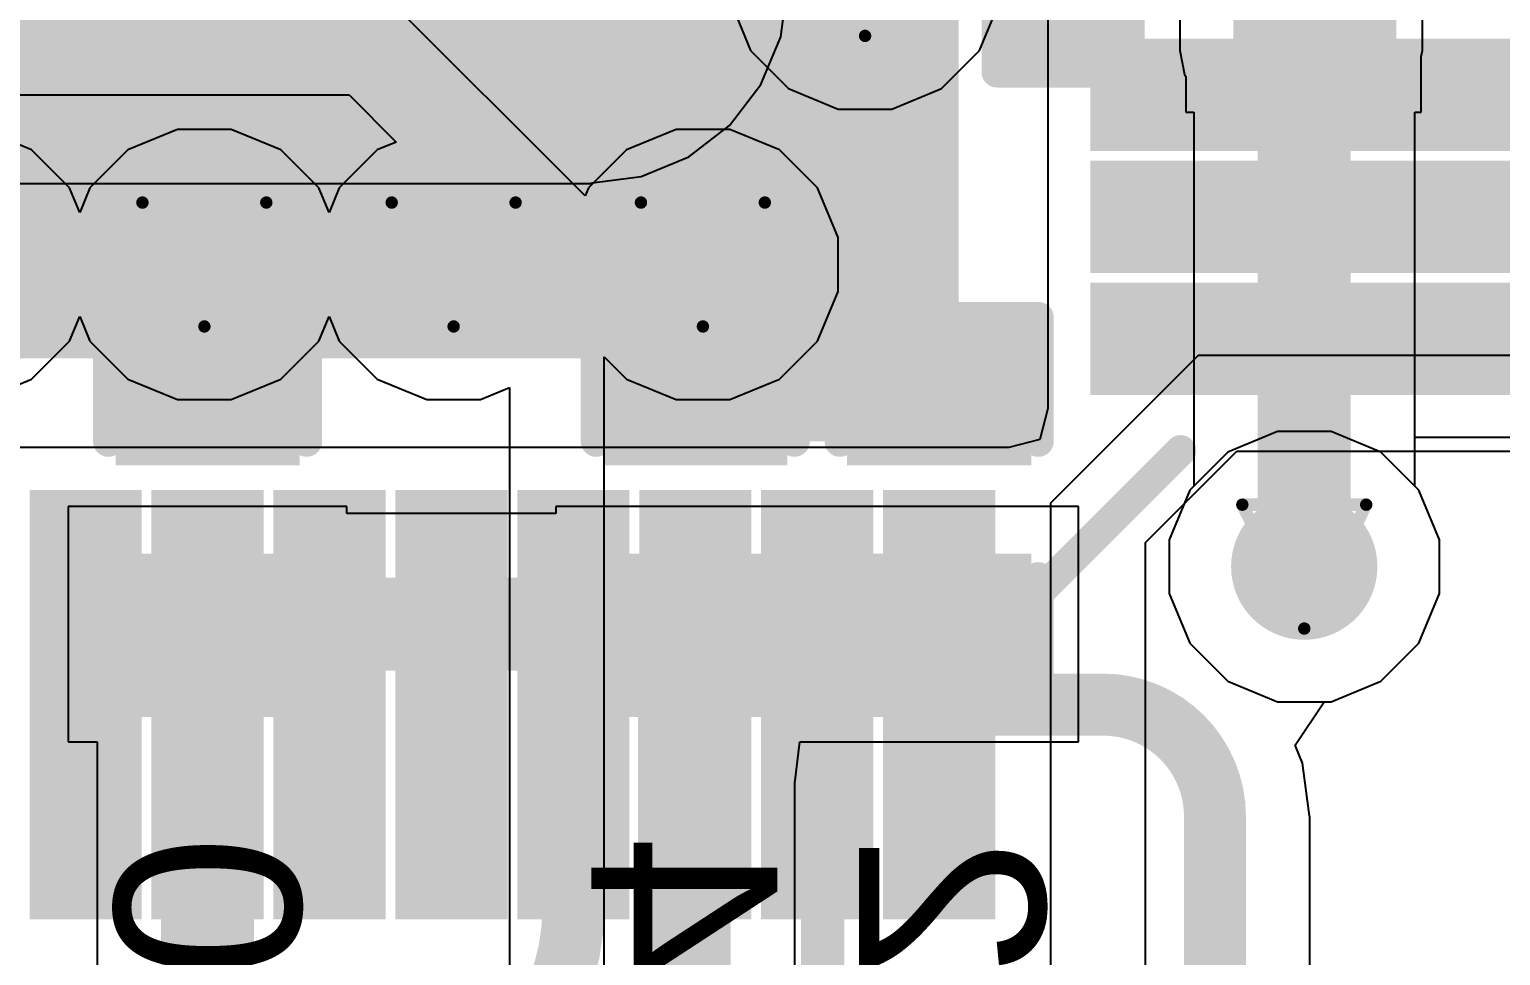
# Model space of a CAD drawing. Header units: inches. Extents: x 0 to 12.2, y 0 to 7.
# Drawn here: x 2.8052 to 3.0427, y 1.3932 to 1.5427 of the extents above; entities that cross this region are included whole.
import ezdxf

# ---------------------------------------------------------------- set-up
doc = ezdxf.new("R2010")
doc.units = ezdxf.units.IN
doc.header["$MEASUREMENT"] = 0
for name, color, linetype in [('Bottom Layer', 5, 'Continuous'), ('Bottom Overlay', 54, 'Continuous'), ('Bottom Paste', 16, 'Continuous'), ('Bottom Solder', 6, 'Continuous'), ('Drill Drawing', 1, 'Continuous'), ('Layer 1', 16, 'Continuous'), ('Layer 2', 76, 'Continuous'), ('Top Layer', 1, 'Continuous'), ('Top Overlay', 2, 'Continuous'), ('Top Paste', 8, 'Continuous'), ('Top Solder', 216, 'Continuous'), ('Via Holes', 16, 'Continuous')]:
    doc.layers.add(name, color=color, linetype=linetype)
doc.styles.add('Arial', font='', dxfattribs={"height": 0.2})
doc.styles.get('Arial').set_extended_font_data('Arial')

# ---------------------------------------------------------------- blocks, each defined once
blk = doc.blocks.new('48_HTQFP__7_7__18')
at = {"layer": 'Top Layer'}
for points in [[(0.0629923, 0.19881905), (0.0748033, 0.19881905), (0.0748033, 0.13582695), (0.0629923, 0.13582695)], [(0.0826773, 0.19881895), (0.0944883, 0.19881895), (0.0944883, 0.13582685), (0.0826773, 0.13582685)], [(0.1023623, 0.19881915), (0.1141733, 0.19881915), (0.1141733, 0.13582705), (0.1023623, 0.13582705)], [(0.13582665, 0.1141732), (0.19881875, 0.1141732), (0.19881875, 0.1023622), (0.13582665, 0.1023622)], [(-0.1082677, 0.1082679), (0.1082677, 0.1082679), (0.1082677, -0.1082675), (-0.1082677, -0.1082675)], [(0.13582675, 0.0944883), (0.19881885, 0.0944883), (0.19881885, 0.0826773), (0.13582675, 0.0826773)], [(0.13582705, 0.0748032), (0.19881915, 0.0748032), (0.19881915, 0.0629922), (0.13582705, 0.0629922)], [(0.13582705, 0.0551182), (0.19881915, 0.0551182), (0.19881915, 0.0433072), (0.13582705, 0.0433072)], [(0.13582705, 0.0354331), (0.19881915, 0.0354331), (0.19881915, 0.0236221), (0.13582705, 0.0236221)], [(0.13582705, 0.015748), (0.19881915, 0.015748), (0.19881915, 0.003937), (0.13582705, 0.003937)], [(0.13582705, -0.003937), (0.19881915, -0.003937), (0.19881915, -0.015748), (0.13582705, -0.015748)], [(0.13582675, -0.023622), (0.19881885, -0.023622), (0.19881885, -0.035433), (0.13582675, -0.035433)]]:
    blk.add_hatch(color=1, dxfattribs=at).paths.add_polyline_path(points)
at = {"layer": 'Top Paste'}
for points in [[(0.0629923, 0.19881905), (0.0748033, 0.19881905), (0.0748033, 0.13582695), (0.0629923, 0.13582695)], [(0.0826773, 0.19881895), (0.0944883, 0.19881895), (0.0944883, 0.13582685), (0.0826773, 0.13582685)], [(0.1023623, 0.19881915), (0.1141733, 0.19881915), (0.1141733, 0.13582705), (0.1023623, 0.13582705)], [(0.13582665, 0.1141732), (0.19881875, 0.1141732), (0.19881875, 0.1023622), (0.13582665, 0.1023622)], [(-0.1082677, 0.1082679), (0.1082677, 0.1082679), (0.1082677, -0.1082675), (-0.1082677, -0.1082675)], [(0.13582675, 0.0944883), (0.19881885, 0.0944883), (0.19881885, 0.0826773), (0.13582675, 0.0826773)], [(0.13582705, 0.0748032), (0.19881915, 0.0748032), (0.19881915, 0.0629922), (0.13582705, 0.0629922)], [(0.13582705, 0.0551182), (0.19881915, 0.0551182), (0.19881915, 0.0433072), (0.13582705, 0.0433072)], [(0.13582705, 0.0354331), (0.19881915, 0.0354331), (0.19881915, 0.0236221), (0.13582705, 0.0236221)], [(0.13582705, 0.015748), (0.19881915, 0.015748), (0.19881915, 0.003937), (0.13582705, 0.003937)], [(0.13582705, -0.003937), (0.19881915, -0.003937), (0.19881915, -0.015748), (0.13582705, -0.015748)], [(0.13582675, -0.023622), (0.19881885, -0.023622), (0.19881885, -0.035433), (0.13582675, -0.035433)]]:
    blk.add_hatch(color=8, dxfattribs=at).paths.add_polyline_path(points)
at = {"layer": 'Top Solder'}
for points in [[(0.0598427, 0.20196865), (0.0779529, 0.20196865), (0.0779529, 0.13267735), (0.0598427, 0.13267735)], [(0.0795277, 0.20196855), (0.0976379, 0.20196855), (0.0976379, 0.13267725), (0.0795277, 0.13267725)], [(0.0992127, 0.20196875), (0.1173229, 0.20196875), (0.1173229, 0.13267745), (0.0992127, 0.13267745)], [(0.13267705, 0.1173228), (0.20196835, 0.1173228), (0.20196835, 0.0992126), (0.13267705, 0.0992126)], [(-0.1114173, 0.1114175), (0.1114173, 0.1114175), (0.1114173, -0.1114171), (-0.1114173, -0.1114171)], [(0.13267715, 0.0976379), (0.20196845, 0.0976379), (0.20196845, 0.0795277), (0.13267715, 0.0795277)], [(0.13267745, 0.0779528), (0.20196875, 0.0779528), (0.20196875, 0.0598426), (0.13267745, 0.0598426)], [(0.13267745, 0.0582678), (0.20196875, 0.0582678), (0.20196875, 0.0401576), (0.13267745, 0.0401576)], [(0.13267745, 0.0385827), (0.20196875, 0.0385827), (0.20196875, 0.0204725), (0.13267745, 0.0204725)], [(0.13267745, 0.0188976), (0.20196875, 0.0188976), (0.20196875, 0.0007874), (0.13267745, 0.0007874)], [(0.13267745, -0.0007874), (0.20196875, -0.0007874), (0.20196875, -0.0188976), (0.13267745, -0.0188976)], [(0.13267715, -0.0204724), (0.20196845, -0.0204724), (0.20196845, -0.0385826), (0.13267715, -0.0385826)]]:
    blk.add_hatch(color=216, dxfattribs=at).paths.add_polyline_path(points)
at = {"layer": 'Top Overlay'}
blk.add_lwpolyline([(0.1503234, 0.1232678, 0.005, 0.005, 0), (0.126323, 0.1472683, 0.005, 0.005, 0)], format="xyseb", dxfattribs=at)
for points in [[(0.125073, 0.1472683, 0.0025, 0.0025, 1), (0.127573, 0.1472683, 0.0025, 0.0025, 1)], [(0.1490734, 0.1232678, 0.0025, 0.0025, 1), (0.1515734, 0.1232678, 0.0025, 0.0025, 1)]]:
    blk.add_lwpolyline(points, format="xyseb", close=True, dxfattribs=at)
blk = doc.blocks.new('C___0402_B_222')
at = {"layer": 'Bottom Layer'}
for points in [[(-0.009499900000000002, 0.0125003), (-0.009499899999999999, -0.0124997), (-0.0274999, -0.0124997), (-0.0274999, 0.0125003)], [(0.0274996, 0.0125003), (0.0274996, -0.0124997), (0.009499600000000002, -0.0124997), (0.009499599999999999, 0.0125003)]]:
    blk.add_hatch(color=5, dxfattribs=at).paths.add_polyline_path(points)
at = {"layer": 'Bottom Paste'}
for points in [[(-0.009499900000000002, 0.0125003), (-0.009499899999999999, -0.0124997), (-0.0274999, -0.0124997), (-0.0274999, 0.0125003)], [(0.0274996, 0.0125003), (0.0274996, -0.0124997), (0.009499600000000002, -0.0124997), (0.009499599999999999, 0.0125003)]]:
    blk.add_hatch(color=16, dxfattribs=at).paths.add_polyline_path(points)
at = {"layer": 'Bottom Solder'}
for points in [[(-0.007137700000000001, 0.0148625), (-0.007137699999999999, -0.0148619), (-0.0298621, -0.0148619), (-0.0298621, 0.0148625)], [(0.0298618, 0.0148625), (0.0298618, -0.0148619), (0.007137400000000001, -0.0148619), (0.007137399999999999, 0.0148625)]]:
    blk.add_hatch(color=6, dxfattribs=at).paths.add_polyline_path(points)
at = {"layer": 'Bottom Overlay'}
for points in [[(-0.0310002, -0.0159997, 0.005, 0.005, 0), (-0.0310002, 0.0160002, 0.005, 0.005, 0)], [(-0.0110001, 0.0160002, 0.005, 0.005, 0), (-0.0310002, 0.0160002, 0.005, 0.005, 0)], [(0.0310001, 0.0160003, 0.005, 0.005, 0), (0.011, 0.0160003, 0.005, 0.005, 0)], [(0.0309997, -0.0159996, 0.005, 0.005, 0), (0.0310001, 0.0160003, 0.005, 0.005, 0)], [(-0.0109999, -0.0159997, 0.005, 0.005, 0), (-0.0310002, -0.0159997, 0.005, 0.005, 0)], [(0.0109996, -0.0159997, 0.005, 0.005, 0), (0.0309997, -0.0159996, 0.005, 0.005, 0)]]:
    blk.add_lwpolyline(points, format="xyseb", dxfattribs=at)
for points in [[(-0.0322502, 0.0160002, 0.0025, 0.0025, 1), (-0.0297502, 0.0160002, 0.0025, 0.0025, 1)], [(-0.0322502, 0.0160002, 0.0025, 0.0025, 1), (-0.0297502, 0.0160002, 0.0025, 0.0025, 1)], [(-0.0122501, 0.0160002, 0.0025, 0.0025, 1), (-0.0097501, 0.0160002, 0.0025, 0.0025, 1)], [(0.00975, 0.0160003, 0.0025, 0.0025, 1), (0.01225, 0.0160003, 0.0025, 0.0025, 1)], [(0.0297501, 0.0160003, 0.0025, 0.0025, 1), (0.0322501, 0.0160003, 0.0025, 0.0025, 1)], [(0.0297501, 0.0160003, 0.0025, 0.0025, 1), (0.0322501, 0.0160003, 0.0025, 0.0025, 1)], [(-0.0322502, -0.0159997, 0.0025, 0.0025, 1), (-0.0297502, -0.0159997, 0.0025, 0.0025, 1)], [(-0.0322502, -0.0159997, 0.0025, 0.0025, 1), (-0.0297502, -0.0159997, 0.0025, 0.0025, 1)], [(-0.0122499, -0.0159997, 0.0025, 0.0025, 1), (-0.0097499, -0.0159997, 0.0025, 0.0025, 1)], [(0.0097496, -0.0159997, 0.0025, 0.0025, 1), (0.0122496, -0.0159997, 0.0025, 0.0025, 1)], [(0.0297497, -0.0159996, 0.0025, 0.0025, 1), (0.0322497, -0.0159996, 0.0025, 0.0025, 1)], [(0.0297497, -0.0159996, 0.0025, 0.0025, 1), (0.0322497, -0.0159996, 0.0025, 0.0025, 1)]]:
    blk.add_lwpolyline(points, format="xyseb", close=True, dxfattribs=at)
blk = doc.blocks.new('C___0402_B_224')
at = {"layer": 'Bottom Layer'}
for points in [[(-0.009500200000000002, 0.0125001), (-0.009500199999999999, -0.0124999), (-0.0275002, -0.0124999), (-0.0275002, 0.0125001)], [(0.0275001, 0.0125001), (0.0275001, -0.0124999), (0.009500100000000001, -0.0124999), (0.0095001, 0.0125001)]]:
    blk.add_hatch(color=5, dxfattribs=at).paths.add_polyline_path(points)
at = {"layer": 'Bottom Paste'}
for points in [[(-0.009500200000000002, 0.0125001), (-0.009500199999999999, -0.0124999), (-0.0275002, -0.0124999), (-0.0275002, 0.0125001)], [(0.0275001, 0.0125001), (0.0275001, -0.0124999), (0.009500100000000001, -0.0124999), (0.0095001, 0.0125001)]]:
    blk.add_hatch(color=16, dxfattribs=at).paths.add_polyline_path(points)
at = {"layer": 'Bottom Solder'}
for points in [[(-0.007138000000000001, 0.0148623), (-0.007137999999999999, -0.0148621), (-0.0298624, -0.0148621), (-0.0298624, 0.0148623)], [(0.0298623, 0.0148623), (0.0298623, -0.0148621), (0.007137900000000002, -0.0148621), (0.007137899999999998, 0.0148623)]]:
    blk.add_hatch(color=6, dxfattribs=at).paths.add_polyline_path(points)
at = {"layer": 'Bottom Overlay'}
for points in [[(-0.0309998, 0.016, 0.005, 0.005, 0), (-0.0110001, 0.0160002, 0.005, 0.005, 0)], [(-0.0309998, -0.016, 0.005, 0.005, 0), (-0.0309998, 0.016, 0.005, 0.005, 0)], [(0.0310001, 0.0160002, 0.005, 0.005, 0), (0.0110003, 0.0160003, 0.005, 0.005, 0)], [(0.0310004, -0.0160002, 0.005, 0.005, 0), (0.0310001, 0.0160002, 0.005, 0.005, 0)], [(-0.0109999, -0.0160002, 0.005, 0.005, 0), (-0.0309998, -0.016, 0.005, 0.005, 0)], [(0.0310004, -0.0160002, 0.005, 0.005, 0), (0.0110001, -0.0159999, 0.005, 0.005, 0)]]:
    blk.add_lwpolyline(points, format="xyseb", dxfattribs=at)
for points in [[(-0.0322498, 0.016, 0.0025, 0.0025, 1), (-0.0297498, 0.016, 0.0025, 0.0025, 1)], [(-0.0322498, 0.016, 0.0025, 0.0025, 1), (-0.0297498, 0.016, 0.0025, 0.0025, 1)], [(-0.0122501, 0.0160002, 0.0025, 0.0025, 1), (-0.0097501, 0.0160002, 0.0025, 0.0025, 1)], [(0.0097503, 0.0160003, 0.0025, 0.0025, 1), (0.0122503, 0.0160003, 0.0025, 0.0025, 1)], [(0.0297501, 0.0160002, 0.0025, 0.0025, 1), (0.0322501, 0.0160002, 0.0025, 0.0025, 1)], [(0.0297501, 0.0160002, 0.0025, 0.0025, 1), (0.0322501, 0.0160002, 0.0025, 0.0025, 1)], [(-0.0322498, -0.016, 0.0025, 0.0025, 1), (-0.0297498, -0.016, 0.0025, 0.0025, 1)], [(-0.0322498, -0.016, 0.0025, 0.0025, 1), (-0.0297498, -0.016, 0.0025, 0.0025, 1)], [(-0.0122499, -0.0160002, 0.0025, 0.0025, 1), (-0.0097499, -0.0160002, 0.0025, 0.0025, 1)], [(0.0097501, -0.0159999, 0.0025, 0.0025, 1), (0.0122501, -0.0159999, 0.0025, 0.0025, 1)], [(0.0297504, -0.0160002, 0.0025, 0.0025, 1), (0.0322504, -0.0160002, 0.0025, 0.0025, 1)], [(0.0297504, -0.0160002, 0.0025, 0.0025, 1), (0.0322504, -0.0160002, 0.0025, 0.0025, 1)]]:
    blk.add_lwpolyline(points, format="xyseb", close=True, dxfattribs=at)
blk = doc.blocks.new('C___0402_B_226')
at = {"layer": 'Bottom Layer'}
for points in [[(-0.009499900000000002, 0.0124999), (-0.009499899999999999, -0.0125001), (-0.0274999, -0.0125001), (-0.0274999, 0.0124999)], [(0.0275001, 0.0124999), (0.0275001, -0.0125001), (0.009500100000000001, -0.0125001), (0.0095001, 0.0124999)]]:
    blk.add_hatch(color=5, dxfattribs=at).paths.add_polyline_path(points)
at = {"layer": 'Bottom Paste'}
for points in [[(-0.009499900000000002, 0.0124999), (-0.009499899999999999, -0.0125001), (-0.0274999, -0.0125001), (-0.0274999, 0.0124999)], [(0.0275001, 0.0124999), (0.0275001, -0.0125001), (0.009500100000000001, -0.0125001), (0.0095001, 0.0124999)]]:
    blk.add_hatch(color=16, dxfattribs=at).paths.add_polyline_path(points)
at = {"layer": 'Bottom Solder'}
for points in [[(-0.007137700000000001, 0.0148621), (-0.007137699999999999, -0.0148623), (-0.0298621, -0.0148623), (-0.0298621, 0.0148621)], [(0.0298623, 0.0148621), (0.0298623, -0.0148623), (0.007137900000000002, -0.0148623), (0.007137899999999998, 0.0148621)]]:
    blk.add_hatch(color=6, dxfattribs=at).paths.add_polyline_path(points)
at = {"layer": 'Bottom Overlay'}
for points in [[(-0.0309998, -0.0160001, 0.005, 0.005, 0), (-0.0310002, 0.0159999, 0.005, 0.005, 0)], [(-0.0110002, 0.0159999, 0.005, 0.005, 0), (-0.0310002, 0.0159999, 0.005, 0.005, 0)], [(0.0310001, 0.0160002, 0.005, 0.005, 0), (0.0110001, 0.0160002, 0.005, 0.005, 0)], [(0.0310001, -0.0160003, 0.005, 0.005, 0), (0.0310001, 0.0160002, 0.005, 0.005, 0)], [(-0.0110002, -0.0160002, 0.005, 0.005, 0), (-0.0309998, -0.0160001, 0.005, 0.005, 0)], [(0.0310001, -0.0160003, 0.005, 0.005, 0), (0.0109998, -0.0159998, 0.005, 0.005, 0)]]:
    blk.add_lwpolyline(points, format="xyseb", dxfattribs=at)
for points in [[(-0.0322502, 0.0159999, 0.0025, 0.0025, 1), (-0.0297502, 0.0159999, 0.0025, 0.0025, 1)], [(-0.0322502, 0.0159999, 0.0025, 0.0025, 1), (-0.0297502, 0.0159999, 0.0025, 0.0025, 1)], [(-0.0122502, 0.0159999, 0.0025, 0.0025, 1), (-0.0097502, 0.0159999, 0.0025, 0.0025, 1)], [(0.0097501, 0.0160002, 0.0025, 0.0025, 1), (0.0122501, 0.0160002, 0.0025, 0.0025, 1)], [(0.0297501, 0.0160002, 0.0025, 0.0025, 1), (0.0322501, 0.0160002, 0.0025, 0.0025, 1)], [(0.0297501, 0.0160002, 0.0025, 0.0025, 1), (0.0322501, 0.0160002, 0.0025, 0.0025, 1)], [(-0.0322498, -0.0160001, 0.0025, 0.0025, 1), (-0.0297498, -0.0160001, 0.0025, 0.0025, 1)], [(-0.0322498, -0.0160001, 0.0025, 0.0025, 1), (-0.0297498, -0.0160001, 0.0025, 0.0025, 1)], [(-0.0122502, -0.0160002, 0.0025, 0.0025, 1), (-0.0097502, -0.0160002, 0.0025, 0.0025, 1)], [(0.0097498, -0.0159998, 0.0025, 0.0025, 1), (0.0122498, -0.0159998, 0.0025, 0.0025, 1)], [(0.0297501, -0.0160003, 0.0025, 0.0025, 1), (0.0322501, -0.0160003, 0.0025, 0.0025, 1)], [(0.0297501, -0.0160003, 0.0025, 0.0025, 1), (0.0322501, -0.0160003, 0.0025, 0.0025, 1)]]:
    blk.add_lwpolyline(points, format="xyseb", close=True, dxfattribs=at)
blk = doc.blocks.new('C___0402_B_240')
at = {"layer": 'Bottom Layer'}
for points in [[(-0.009499899999999997, 0.0124999), (-0.009499900000000002, -0.0125001), (-0.0274999, -0.0125001), (-0.0274999, 0.0124999)], [(0.0274998, 0.0125001), (0.0274998, -0.0124999), (0.009499799999999997, -0.0124999), (0.009499800000000003, 0.0125001)]]:
    blk.add_hatch(color=5, dxfattribs=at).paths.add_polyline_path(points)
at = {"layer": 'Bottom Paste'}
for points in [[(-0.009499899999999997, 0.0124999), (-0.009499900000000002, -0.0125001), (-0.0274999, -0.0125001), (-0.0274999, 0.0124999)], [(0.0274998, 0.0125001), (0.0274998, -0.0124999), (0.009499799999999997, -0.0124999), (0.009499800000000003, 0.0125001)]]:
    blk.add_hatch(color=16, dxfattribs=at).paths.add_polyline_path(points)
at = {"layer": 'Bottom Solder'}
for points in [[(-0.007137699999999997, 0.0148621), (-0.007137700000000003, -0.0148623), (-0.0298621, -0.0148623), (-0.0298621, 0.0148621)], [(0.029862, 0.0148623), (0.029862, -0.0148621), (0.007137599999999997, -0.0148621), (0.007137600000000003, 0.0148623)]]:
    blk.add_hatch(color=6, dxfattribs=at).paths.add_polyline_path(points)
at = {"layer": 'Bottom Overlay'}
for points in [[(-0.0310002, -0.0160002, 0.005, 0.005, 0), (-0.0310001, 0.0160001, 0.005, 0.005, 0)], [(-0.0310001, 0.0160001, 0.005, 0.005, 0), (-0.0110003, 0.0159998, 0.005, 0.005, 0)], [(0.0110001, 0.0159999, 0.005, 0.005, 0), (0.0309999, 0.0160001, 0.005, 0.005, 0)], [(0.0309998, -0.0159998, 0.005, 0.005, 0), (0.0309999, 0.0160001, 0.005, 0.005, 0)], [(-0.0310002, -0.0160002, 0.005, 0.005, 0), (-0.0110002, -0.0160001, 0.005, 0.005, 0)], [(0.0109999, -0.0160001, 0.005, 0.005, 0), (0.0309998, -0.0159998, 0.005, 0.005, 0)]]:
    blk.add_lwpolyline(points, format="xyseb", dxfattribs=at)
for points in [[(-0.0322501, 0.0160001, 0.0025, 0.0025, 1), (-0.0297501, 0.0160001, 0.0025, 0.0025, 1)], [(-0.0322501, 0.0160001, 0.0025, 0.0025, 1), (-0.0297501, 0.0160001, 0.0025, 0.0025, 1)], [(-0.0122503, 0.0159998, 0.0025, 0.0025, 1), (-0.0097503, 0.0159998, 0.0025, 0.0025, 1)], [(0.0097501, 0.0159999, 0.0025, 0.0025, 1), (0.0122501, 0.0159999, 0.0025, 0.0025, 1)], [(0.0297499, 0.0160001, 0.0025, 0.0025, 1), (0.0322499, 0.0160001, 0.0025, 0.0025, 1)], [(0.0297499, 0.0160001, 0.0025, 0.0025, 1), (0.0322499, 0.0160001, 0.0025, 0.0025, 1)], [(-0.0322502, -0.0160002, 0.0025, 0.0025, 1), (-0.0297502, -0.0160002, 0.0025, 0.0025, 1)], [(-0.0322502, -0.0160002, 0.0025, 0.0025, 1), (-0.0297502, -0.0160002, 0.0025, 0.0025, 1)], [(-0.0122502, -0.0160001, 0.0025, 0.0025, 1), (-0.0097502, -0.0160001, 0.0025, 0.0025, 1)], [(0.0097499, -0.0160001, 0.0025, 0.0025, 1), (0.0122499, -0.0160001, 0.0025, 0.0025, 1)], [(0.0297498, -0.0159998, 0.0025, 0.0025, 1), (0.0322498, -0.0159998, 0.0025, 0.0025, 1)], [(0.0297498, -0.0159998, 0.0025, 0.0025, 1), (0.0322498, -0.0159998, 0.0025, 0.0025, 1)]]:
    blk.add_lwpolyline(points, format="xyseb", close=True, dxfattribs=at)

msp = doc.modelspace()

# ---------------------------------------------------------------- hatches: boundary and pattern name
at = {"layer": 'Bottom Layer'}
msp.add_hatch(color=5, dxfattribs=at).paths.add_polyline_path([(3.0011115, 1.5393386), (3.0198915, 1.5393386), (3.0198915, 1.6037086), (3.0011115, 1.6037086)])
h = msp.add_hatch(color=5, dxfattribs=at)
edge = h.paths.add_edge_path()
edge.add_arc((2.9400997, 1.5516701), 0.011811, 0, 360)
h = msp.add_hatch(color=5, dxfattribs=at)
edge = h.paths.add_edge_path()
edge.add_arc((2.8334253, 1.5047652), 0.011811, 0, 360)
h = msp.add_hatch(color=5, dxfattribs=at)
edge = h.paths.add_edge_path()
edge.add_arc((2.8736694, 1.5047652), 0.011811, 0, 360)
h = msp.add_hatch(color=5, dxfattribs=at)
edge = h.paths.add_edge_path()
edge.add_arc((2.9139135, 1.5047652), 0.011811, 0, 360)
h = msp.add_hatch(color=5, dxfattribs=at)
edge = h.paths.add_edge_path()
edge.add_arc((3.011, 1.456), 0.011811, 0, 360)
at = {"layer": 'Layer 1'}
h = msp.add_hatch(color=16, dxfattribs=at)
edge = h.paths.add_edge_path()
edge.add_arc((2.9400997, 1.5516701), 0.011811, 0, 360)
h = msp.add_hatch(color=16, dxfattribs=at)
edge = h.paths.add_edge_path()
edge.add_arc((2.8334253, 1.5047652), 0.011811, 0, 360)
h = msp.add_hatch(color=16, dxfattribs=at)
edge = h.paths.add_edge_path()
edge.add_arc((2.8736694, 1.5047652), 0.011811, 0, 360)
h = msp.add_hatch(color=16, dxfattribs=at)
edge = h.paths.add_edge_path()
edge.add_arc((2.9139135, 1.5047652), 0.011811, 0, 360)
h = msp.add_hatch(color=16, dxfattribs=at)
edge = h.paths.add_edge_path()
edge.add_arc((3.011, 1.456), 0.011811, 0, 360)
at = {"layer": 'Layer 2'}
h = msp.add_hatch(color=76, dxfattribs=at)
edge = h.paths.add_edge_path()
edge.add_arc((2.9400997, 1.5516701), 0.011811, 0, 360)
h = msp.add_hatch(color=76, dxfattribs=at)
edge = h.paths.add_edge_path()
edge.add_arc((2.8334253, 1.5047652), 0.011811, 0, 360)
h = msp.add_hatch(color=76, dxfattribs=at)
edge = h.paths.add_edge_path()
edge.add_arc((2.8736694, 1.5047652), 0.011811, 0, 360)
h = msp.add_hatch(color=76, dxfattribs=at)
edge = h.paths.add_edge_path()
edge.add_arc((2.9139135, 1.5047652), 0.011811, 0, 360)
h = msp.add_hatch(color=76, dxfattribs=at)
edge = h.paths.add_edge_path()
edge.add_arc((3.011, 1.456), 0.011811, 0, 360)
at = {"layer": 'Top Layer'}
h = msp.add_hatch(color=1, dxfattribs=at)
edge = h.paths.add_edge_path()
edge.add_arc((2.9400997, 1.5516701), 0.011811, 0, 360)
h = msp.add_hatch(color=1, dxfattribs=at)
edge = h.paths.add_edge_path()
edge.add_arc((2.8334253, 1.5047652), 0.011811, 0, 360)
h = msp.add_hatch(color=1, dxfattribs=at)
edge = h.paths.add_edge_path()
edge.add_arc((2.8736694, 1.5047652), 0.011811, 0, 360)
h = msp.add_hatch(color=1, dxfattribs=at)
edge = h.paths.add_edge_path()
edge.add_arc((2.9139135, 1.5047652), 0.011811, 0, 360)
h = msp.add_hatch(color=1, dxfattribs=at)
edge = h.paths.add_edge_path()
edge.add_arc((3.011, 1.456), 0.011811, 0, 360)
at = {"layer": 'Via Holes'}
h = msp.add_hatch(color=7, dxfattribs=at)
edge = h.paths.add_edge_path()
edge.add_arc((2.8334253, 1.5047652), 0.0059055, 0, 360)
h = msp.add_hatch(color=7, dxfattribs=at)
edge = h.paths.add_edge_path()
edge.add_arc((2.8736694, 1.5047652), 0.0059055, 0, 360)
h = msp.add_hatch(color=7, dxfattribs=at)
edge = h.paths.add_edge_path()
edge.add_arc((2.9139135, 1.5047652), 0.0059055, 0, 360)
h = msp.add_hatch(color=7, dxfattribs=at)
edge = h.paths.add_edge_path()
edge.add_arc((3.011, 1.456), 0.0059055, 0, 360)

# ---------------------------------------------------------------- linework, layer by layer
at = {"layer": 'Bottom Layer'}
for p, q in [((2.9909156, 1.5782003), (2.9909156, 1.5393386)), ((3.0300874, 1.5393386), (3.0300874, 1.5513426)), ((2.9264755, 1.5415041), (2.9275196, 1.549435)), ((2.923292, 1.5338185), (2.9264755, 1.5415041)), ((2.9909156, 1.5393386), (2.9916917, 1.5354368)), ((3.0298915, 1.5383537), (3.0300874, 1.5393386)), ((3.0298915, 1.5293386), (3.0298915, 1.5383537)), ((2.9916917, 1.5354368), (2.9918915, 1.5351378)), ((2.9918915, 1.5351378), (2.9918915, 1.5293386)), ((2.9182278, 1.5272188), (2.923292, 1.5338185)), ((2.9918915, 1.5293386), (2.9931572, 1.5293386)), ((2.9931572, 1.5293386), (2.9931572, 1.4690026)), ((3.0288428, 1.4690026), (3.0288428, 1.5293386)), ((3.0288428, 1.5293386), (3.0298915, 1.5293386)), ((2.9116281, 1.5221546), (2.9182278, 1.5272188)), ((2.9039425, 1.5189711), (2.9116281, 1.5221546)), ((2.5961864, 1.517864), (2.8956949, 1.517864)), ((2.8956949, 1.517864), (2.8960116, 1.517927)), ((2.8960116, 1.517927), (2.9039425, 1.5189711)), ((2.9925095, 1.4683549), (2.989189, 1.4603385)), ((2.9931572, 1.4690026), (2.9925095, 1.4683549)), ((3.0294905, 1.4683549), (3.0288428, 1.4690026)), ((3.032811, 1.4603385), (3.0294905, 1.4683549)), ((2.8564422, 1.4657242), (2.8114422, 1.4657242)), ((2.8114422, 1.4657242), (2.8114422, 1.4277242)), ((2.8564422, 1.464567), (2.8564422, 1.4657242)), ((2.9351823, 1.4657245), (2.8901823, 1.4657245)), ((2.8901823, 1.4657245), (2.8901823, 1.464567)), ((2.9351823, 1.4657242), (2.9351823, 1.4657245)), ((2.9745524, 1.4657242), (2.9351823, 1.4657242)), ((2.9745524, 1.4277242), (2.9745524, 1.4657242)), ((2.8901823, 1.464567), (2.8564422, 1.464567)), ((2.989189, 1.4603385), (2.989189, 1.4516615)), ((3.032811, 1.4516615), (3.032811, 1.4603385)), ((2.989189, 1.4516615), (2.9925095, 1.4436451)), ((3.0294905, 1.4436451), (3.032811, 1.4516615)), ((2.9925095, 1.4436451), (2.9986451, 1.4375095)), ((3.0233549, 1.4375095), (3.0294905, 1.4436451)), ((2.9986451, 1.4375095), (3.0066615, 1.434189)), ((3.0153385, 1.434189), (3.0233549, 1.4375095)), ((3.0066615, 1.434189), (3.0153385, 1.434189)), ((2.8114422, 1.4277242), (2.8160992, 1.4277242)), ((2.8160992, 1.4277242), (2.8160992, 1.3780026)), ((2.9287574, 1.4210534), (2.9295525, 1.4277242)), ((2.9295525, 1.4277242), (2.9745524, 1.4277242)), ((2.9287574, 1.3780026), (2.9287574, 1.4210534))]:
    msp.add_line(p, q, dxfattribs=at)
for points in [[(3.011, 1.456, 0.015, 0.015, 0), (3.011, 1.5518386, 0.015, 0.015, 0)], [(2.9122887, 1.5497517, 0.01, 0.01, -0.4142135623730951), (2.8956949, 1.5331579, 0.01, 0.01, 0)], [(2.5961864, 1.5331579, 0.01, 0.01, 0), (2.8956949, 1.5331579, 0.01, 0.01, 0)], [(2.8334253, 1.5107652, 0.015, 0.015, 0), (2.8336837, 1.5105068, 0.015, 0.015, 0)], [(2.8336837, 1.4839827, 0.015, 0.015, 0), (2.8336837, 1.5105068, 0.015, 0.015, 0)], [(2.9132979, 1.5101496, 0.015, 0.015, 0), (2.9139135, 1.5107652, 0.015, 0.015, 0)], [(2.9132979, 1.4843396, 0.015, 0.015, 0), (2.9132979, 1.5101496, 0.015, 0.015, 0)], [(2.9126826, 1.4837243, 0.015, 0.015, 0), (2.9132979, 1.4843396, 0.015, 0.015, 0)], [(2.8336837, 1.4839827, 0.015, 0.015, 0), (2.8339422, 1.4837242, 0.015, 0.015, 0)], [(2.9126823, 1.483724, 0.015, 0.015, 0), (2.9126826, 1.4837243, 0.015, 0.015, 0)], [(2.9126826, 1.4837243, 0.015, 0.015, 0), (2.9520522, 1.4837243, 0.015, 0.015, 0)], [(2.9520522, 1.4837243, 0.015, 0.015, 0), (2.9520524, 1.4837245, 0.015, 0.015, 0)], [(2.833942, 1.365, 0.015, 0.015, 0), (2.833942, 1.4467242, 0.015, 0.015, 0)], [(2.8339422, 1.4467242, 0.015, 0.015, 0), (2.9126497, 1.4467242, 0.015, 0.015, 0)], [(2.9126497, 1.4467242, 0.015, 0.015, 0), (2.9520524, 1.4467242, 0.015, 0.015, 0)], [(2.9109146, 1.365, 0.015, 0.015, 0), (2.9109146, 1.4449568, 0.015, 0.015, 0)], [(2.833942, 1.4467242, 0.007, 0.007, 0), (2.8339422, 1.4467242, 0.007, 0.007, 0)], [(2.9109146, 1.4449568, 0.007, 0.007, -0.4088276151443936), (2.9126497, 1.4467242, 0.007, 0.007, 0)]]:
    msp.add_lwpolyline(points, format="xyseb", dxfattribs=at)
for points in [[(2.8931949, 1.5331579, 0.005, 0.005, 1), (2.8981949, 1.5331579, 0.005, 0.005, 1)], [(2.8931949, 1.5331579, 0.005, 0.005, 1), (2.8981949, 1.5331579, 0.005, 0.005, 1)], [(2.8296753, 1.5107652, 0.0075, 0.0075, 1), (2.8371753, 1.5107652, 0.0075, 0.0075, 1)], [(2.8299337, 1.5105068, 0.0075, 0.0075, 1), (2.8374337, 1.5105068, 0.0075, 0.0075, 1)], [(2.8299337, 1.5105068, 0.0075, 0.0075, 1), (2.8374337, 1.5105068, 0.0075, 0.0075, 1)], [(2.9101635, 1.5107652, 0.0075, 0.0075, 1), (2.9176635, 1.5107652, 0.0075, 0.0075, 1)], [(2.9095479, 1.5101496, 0.0075, 0.0075, 1), (2.9170479, 1.5101496, 0.0075, 0.0075, 1)], [(2.9095479, 1.5101496, 0.0075, 0.0075, 1), (2.9170479, 1.5101496, 0.0075, 0.0075, 1)], [(2.9095479, 1.4843396, 0.0075, 0.0075, 1), (2.9170479, 1.4843396, 0.0075, 0.0075, 1)], [(2.9095479, 1.4843396, 0.0075, 0.0075, 1), (2.9170479, 1.4843396, 0.0075, 0.0075, 1)], [(2.8299337, 1.4839827, 0.0075, 0.0075, 1), (2.8374337, 1.4839827, 0.0075, 0.0075, 1)], [(2.8299337, 1.4839827, 0.0075, 0.0075, 1), (2.8374337, 1.4839827, 0.0075, 0.0075, 1)], [(2.8301922, 1.4837242, 0.0075, 0.0075, 1), (2.8376922, 1.4837242, 0.0075, 0.0075, 1)], [(2.9089323, 1.483724, 0.0075, 0.0075, 1), (2.9164323, 1.483724, 0.0075, 0.0075, 1)], [(2.9089326, 1.4837243, 0.0075, 0.0075, 1), (2.9164326, 1.4837243, 0.0075, 0.0075, 1)], [(2.9089326, 1.4837243, 0.0075, 0.0075, 1), (2.9164326, 1.4837243, 0.0075, 0.0075, 1)], [(2.9089326, 1.4837243, 0.0075, 0.0075, 1), (2.9164326, 1.4837243, 0.0075, 0.0075, 1)], [(2.9483022, 1.4837243, 0.0075, 0.0075, 1), (2.9558022, 1.4837243, 0.0075, 0.0075, 1)], [(2.9483022, 1.4837243, 0.0075, 0.0075, 1), (2.9558022, 1.4837243, 0.0075, 0.0075, 1)], [(2.9483024, 1.4837245, 0.0075, 0.0075, 1), (2.9558024, 1.4837245, 0.0075, 0.0075, 1)], [(3.00725, 1.456, 0.0075, 0.0075, 1), (3.01475, 1.456, 0.0075, 0.0075, 1)], [(2.830192, 1.4467242, 0.0075, 0.0075, 1), (2.837692, 1.4467242, 0.0075, 0.0075, 1)], [(2.8301922, 1.4467242, 0.0075, 0.0075, 1), (2.8376922, 1.4467242, 0.0075, 0.0075, 1)], [(2.9088997, 1.4467242, 0.0075, 0.0075, 1), (2.9163997, 1.4467242, 0.0075, 0.0075, 1)], [(2.9088997, 1.4467242, 0.0075, 0.0075, 1), (2.9163997, 1.4467242, 0.0075, 0.0075, 1)], [(2.9483024, 1.4467242, 0.0075, 0.0075, 1), (2.9558024, 1.4467242, 0.0075, 0.0075, 1)], [(2.9071646, 1.4449568, 0.0075, 0.0075, 1), (2.9146646, 1.4449568, 0.0075, 0.0075, 1)], [(2.832192, 1.4467242, 0.0035, 0.0035, 1), (2.835692, 1.4467242, 0.0035, 0.0035, 1)], [(2.8321922, 1.4467242, 0.0035, 0.0035, 1), (2.8356922, 1.4467242, 0.0035, 0.0035, 1)], [(2.9108997, 1.4467242, 0.0035, 0.0035, 1), (2.9143997, 1.4467242, 0.0035, 0.0035, 1)], [(2.9091646, 1.4449568, 0.0035, 0.0035, 1), (2.9126646, 1.4449568, 0.0035, 0.0035, 1)]]:
    msp.add_lwpolyline(points, format="xyseb", close=True, dxfattribs=at)
at = {"layer": 'Drill Drawing'}
for points in [[(2.9300997, 1.5616701, 0.002, 0.002, 0), (2.9400997, 1.5416701, 0.002, 0.002, 0)], [(2.9400997, 1.5416701, 0.002, 0.002, 0), (2.9500997, 1.5616701, 0.002, 0.002, 0)], [(2.8234253, 1.5147652, 0.002, 0.002, 0), (2.8434253, 1.5147652, 0.002, 0.002, 0)], [(2.8234253, 1.5147652, 0.002, 0.002, 0), (2.8334253, 1.4947652, 0.002, 0.002, 0)], [(2.8334253, 1.4947652, 0.002, 0.002, 0), (2.8434253, 1.5147652, 0.002, 0.002, 0)], [(2.8636694, 1.5147652, 0.002, 0.002, 0), (2.8836694, 1.5147652, 0.002, 0.002, 0)], [(2.8636694, 1.5147652, 0.002, 0.002, 0), (2.8736694, 1.4947652, 0.002, 0.002, 0)], [(2.8736694, 1.4947652, 0.002, 0.002, 0), (2.8836694, 1.5147652, 0.002, 0.002, 0)], [(2.9039135, 1.5147652, 0.002, 0.002, 0), (2.9239135, 1.5147652, 0.002, 0.002, 0)], [(2.9039135, 1.5147652, 0.002, 0.002, 0), (2.9139135, 1.4947652, 0.002, 0.002, 0)], [(2.9139135, 1.4947652, 0.002, 0.002, 0), (2.9239135, 1.5147652, 0.002, 0.002, 0)], [(3.001, 1.466, 0.002, 0.002, 0), (3.021, 1.466, 0.002, 0.002, 0)], [(3.001, 1.466, 0.002, 0.002, 0), (3.011, 1.446, 0.002, 0.002, 0)], [(3.011, 1.446, 0.002, 0.002, 0), (3.021, 1.466, 0.002, 0.002, 0)]]:
    msp.add_lwpolyline(points, format="xyseb", dxfattribs=at)
for points in [[(2.9395997, 1.5416701, 0.001, 0.001, 1), (2.9405997, 1.5416701, 0.001, 0.001, 1)], [(2.9395997, 1.5416701, 0.001, 0.001, 1), (2.9405997, 1.5416701, 0.001, 0.001, 1)], [(2.8229253, 1.5147652, 0.001, 0.001, 1), (2.8239253, 1.5147652, 0.001, 0.001, 1)], [(2.8229253, 1.5147652, 0.001, 0.001, 1), (2.8239253, 1.5147652, 0.001, 0.001, 1)], [(2.8429253, 1.5147652, 0.001, 0.001, 1), (2.8439253, 1.5147652, 0.001, 0.001, 1)], [(2.8429253, 1.5147652, 0.001, 0.001, 1), (2.8439253, 1.5147652, 0.001, 0.001, 1)], [(2.8631694, 1.5147652, 0.001, 0.001, 1), (2.8641694, 1.5147652, 0.001, 0.001, 1)], [(2.8631694, 1.5147652, 0.001, 0.001, 1), (2.8641694, 1.5147652, 0.001, 0.001, 1)], [(2.8831694, 1.5147652, 0.001, 0.001, 1), (2.8841694, 1.5147652, 0.001, 0.001, 1)], [(2.8831694, 1.5147652, 0.001, 0.001, 1), (2.8841694, 1.5147652, 0.001, 0.001, 1)], [(2.9034135, 1.5147652, 0.001, 0.001, 1), (2.9044135, 1.5147652, 0.001, 0.001, 1)], [(2.9034135, 1.5147652, 0.001, 0.001, 1), (2.9044135, 1.5147652, 0.001, 0.001, 1)], [(2.9234135, 1.5147652, 0.001, 0.001, 1), (2.9244135, 1.5147652, 0.001, 0.001, 1)], [(2.9234135, 1.5147652, 0.001, 0.001, 1), (2.9244135, 1.5147652, 0.001, 0.001, 1)], [(2.8329253, 1.4947652, 0.001, 0.001, 1), (2.8339253, 1.4947652, 0.001, 0.001, 1)], [(2.8329253, 1.4947652, 0.001, 0.001, 1), (2.8339253, 1.4947652, 0.001, 0.001, 1)], [(2.8731694, 1.4947652, 0.001, 0.001, 1), (2.8741694, 1.4947652, 0.001, 0.001, 1)], [(2.8731694, 1.4947652, 0.001, 0.001, 1), (2.8741694, 1.4947652, 0.001, 0.001, 1)], [(2.9134135, 1.4947652, 0.001, 0.001, 1), (2.9144135, 1.4947652, 0.001, 0.001, 1)], [(2.9134135, 1.4947652, 0.001, 0.001, 1), (2.9144135, 1.4947652, 0.001, 0.001, 1)], [(3.0005, 1.466, 0.001, 0.001, 1), (3.0015, 1.466, 0.001, 0.001, 1)], [(3.0005, 1.466, 0.001, 0.001, 1), (3.0015, 1.466, 0.001, 0.001, 1)], [(3.0205, 1.466, 0.001, 0.001, 1), (3.0215, 1.466, 0.001, 0.001, 1)], [(3.0205, 1.466, 0.001, 0.001, 1), (3.0215, 1.466, 0.001, 0.001, 1)], [(3.0105, 1.446, 0.001, 0.001, 1), (3.0115, 1.446, 0.001, 0.001, 1)], [(3.0105, 1.446, 0.001, 0.001, 1), (3.0115, 1.446, 0.001, 0.001, 1)]]:
    msp.add_lwpolyline(points, format="xyseb", close=True, dxfattribs=at)
at = {"layer": 'Layer 1'}
for p, q in [((3.0066615, 1.477811), (2.9986451, 1.4744905)), ((3.0153385, 1.477811), (3.0066615, 1.477811)), ((3.0233549, 1.4744905), (3.0153385, 1.477811)), ((2.9986451, 1.4744905), (2.9925095, 1.4683549)), ((3.0294905, 1.4683549), (3.0233549, 1.4744905)), ((2.9925095, 1.4683549), (2.989189, 1.4603385)), ((3.032811, 1.4603385), (3.0294905, 1.4683549)), ((2.989189, 1.4603385), (2.989189, 1.4516615)), ((3.032811, 1.4516615), (3.032811, 1.4603385)), ((2.989189, 1.4516615), (2.9925095, 1.4436451)), ((3.0294905, 1.4436451), (3.032811, 1.4516615)), ((2.9925095, 1.4436451), (2.9986451, 1.4375095)), ((3.0233549, 1.4375095), (3.0294905, 1.4436451)), ((2.9986451, 1.4375095), (3.0066615, 1.434189)), ((3.0153385, 1.434189), (3.0233549, 1.4375095)), ((3.0066615, 1.434189), (3.0153385, 1.434189))]:
    msp.add_line(p, q, dxfattribs=at)
at = {"layer": 'Layer 2'}
for p, q in [((2.8948968, 1.5158498), (2.8590766, 1.5516701)), ((2.9182887, 1.5473316), (2.9216092, 1.5393152)), ((2.9585902, 1.5393152), (2.9619107, 1.5473316)), ((2.9216092, 1.5393152), (2.9277448, 1.5331796)), ((2.9524546, 1.5331796), (2.9585902, 1.5393152)), ((2.5513913, 1.5321579), (2.8567832, 1.5321579)), ((2.8567832, 1.5321579), (2.8644052, 1.5245359)), ((2.9277448, 1.5331796), (2.9357612, 1.5298591)), ((2.9444382, 1.5298591), (2.9524546, 1.5331796)), ((2.9357612, 1.5298591), (2.9444382, 1.5298591)), ((2.8055361, 1.5232557), (2.7975197, 1.5265762)), ((2.8290868, 1.5265762), (2.8210704, 1.5232557)), ((2.8377638, 1.5265762), (2.8290868, 1.5265762)), ((2.8457802, 1.5232557), (2.8377638, 1.5265762)), ((2.909575, 1.5265762), (2.9015586, 1.5232557)), ((2.918252, 1.5265762), (2.909575, 1.5265762)), ((2.9262684, 1.5232557), (2.918252, 1.5265762)), ((2.8116717, 1.5171201), (2.8055361, 1.5232557)), ((2.8210704, 1.5232557), (2.8149348, 1.5171201)), ((2.8519158, 1.5171201), (2.8457802, 1.5232557)), ((2.8613145, 1.5232557), (2.8551789, 1.5171201)), ((2.8644052, 1.5245359), (2.8613145, 1.5232557)), ((2.9015586, 1.5232557), (2.895423, 1.5171201)), ((2.932404, 1.5171201), (2.9262684, 1.5232557)), ((2.8133032, 1.5131812), (2.8116717, 1.5171201)), ((2.8149348, 1.5171201), (2.8133032, 1.5131812)), ((2.8535474, 1.5131812), (2.8519158, 1.5171201)), ((2.8551789, 1.5171201), (2.8535474, 1.5131812)), ((2.895423, 1.5171201), (2.8948968, 1.5158498)), ((2.9357245, 1.5091037), (2.932404, 1.5171201)), ((2.9357245, 1.5004267), (2.9357245, 1.5091037)), ((2.932404, 1.4924103), (2.9357245, 1.5004267)), ((2.8116717, 1.4924103), (2.8133032, 1.4963492)), ((2.8133032, 1.4963492), (2.8149348, 1.4924103)), ((2.8519158, 1.4924103), (2.8535474, 1.4963492)), ((2.8535474, 1.4963492), (2.8551789, 1.4924103)), ((2.8055361, 1.4862747), (2.8116717, 1.4924103)), ((2.8149348, 1.4924103), (2.8210704, 1.4862747)), ((2.8457802, 1.4862747), (2.8519158, 1.4924103)), ((2.8551789, 1.4924103), (2.8613145, 1.4862747)), ((2.9262684, 1.4862747), (2.932404, 1.4924103)), ((2.8979816, 1.3260182), (2.8979814, 1.4898519)), ((2.8979814, 1.4898519), (2.9015586, 1.4862747)), ((2.9938828, 1.4901054), (2.9700348, 1.4662574)), ((3.1021963, 1.4901053), (2.9938828, 1.4901054)), ((2.7975197, 1.4829542), (2.8055361, 1.4862747)), ((2.8210704, 1.4862747), (2.8290868, 1.4829542)), ((2.8377638, 1.4829542), (2.8457802, 1.4862747)), ((2.8613145, 1.4862747), (2.8693309, 1.4829542)), ((2.8780079, 1.4829542), (2.8826833, 1.4848908)), ((2.8826833, 1.4848908), (2.8826833, 1.3184848)), ((2.9015586, 1.4862747), (2.909575, 1.4829542)), ((2.918252, 1.4829542), (2.9262684, 1.4862747)), ((2.8290868, 1.4829542), (2.8377638, 1.4829542)), ((2.8693309, 1.4829542), (2.8780079, 1.4829542)), ((2.909575, 1.4829542), (2.918252, 1.4829542)), ((2.9853566, 1.4599055), (3.0001001, 1.474649)), ((3.0001001, 1.474649), (3.1083807, 1.474649)), ((2.9700348, 1.4662574), (2.9700348, 1.326535)), ((2.9853566, 1.3197288), (2.9853566, 1.4599055))]:
    msp.add_line(p, q, dxfattribs=at)
at = {"layer": 'Top Layer'}
for p, q in [((2.9696115, 1.5480588), (2.9696115, 1.5283738)), ((2.9696115, 1.5283738), (2.9696114, 1.5283738)), ((2.9696114, 1.5283738), (2.9696114, 1.4965628)), ((2.9696114, 1.4965628), (2.9696116, 1.4965628)), ((2.9696116, 1.4965628), (2.9696116, 1.4815394)), ((2.9696116, 1.4815394), (2.9683008, 1.4765347)), ((2.8301625, 1.4752243), (2.7242733, 1.4752243)), ((2.8301625, 1.475224), (2.8301625, 1.4752243)), ((2.9164618, 1.475224), (2.8301625, 1.475224)), ((2.9361467, 1.4752243), (2.9164618, 1.4752243)), ((2.9164618, 1.4752243), (2.9164618, 1.475224)), ((2.9632964, 1.4752244), (2.9361467, 1.4752244)), ((2.9361467, 1.4752244), (2.9361467, 1.4752243)), ((2.9683008, 1.4765347), (2.9632964, 1.4752244)), ((3.0288428, 1.4690026), (3.0288428, 1.4768778)), ((3.0288428, 1.4768778), (3.0526036, 1.4768778)), ((3.0294905, 1.4683549), (3.0288428, 1.4690026)), ((3.032811, 1.4603385), (3.0294905, 1.4683549)), ((3.032811, 1.4516615), (3.032811, 1.4603385)), ((3.0294905, 1.4436451), (3.032811, 1.4516615)), ((3.0233549, 1.4375095), (3.0294905, 1.4436451)), ((3.0153385, 1.434189), (3.0233549, 1.4375095)), ((3.0095376, 1.4271889), (3.0142149, 1.434189)), ((3.0142149, 1.434189), (3.0153385, 1.434189)), ((3.0107379, 1.4242912), (3.0095376, 1.4271889)), ((3.0118578, 1.4157848), (3.0107379, 1.4242912)), ((3.011883, 1.4156581), (3.0118578, 1.4157848)), ((3.011883, 1.3200806), (3.011883, 1.4156581))]:
    msp.add_line(p, q, dxfattribs=at)
for points in [[(3.0111075, 1.5321533, 0.01, 0.01, 0), (3.0961219, 1.5321533, 0.01, 0.01, 0)], [(3.0116222, 1.5129615, 0.01, 0.01, 0), (3.0376035, 1.5124044, 0.01, 0.01, 0)], [(3.0376035, 1.5124044, 0.01, 0.01, 0), (3.0521844, 1.5120919, 0.01, 0.01, 0)], [(3.011, 1.4901434, 0.015, 0.015, 0), (3.0110004, 1.4901438, 0.015, 0.015, 0)], [(3.011, 1.456, 0.015, 0.015, 0), (3.011, 1.4901434, 0.015, 0.015, 0)], [(3.0110004, 1.4926761, 0.007, 0.007, 0), (3.0111076, 1.4927833, 0.007, 0.007, 0)], [(3.0110004, 1.4901438, 0.007, 0.007, 0), (3.0110004, 1.4926761, 0.007, 0.007, 0)], [(2.833942, 1.365, 0.01, 0.01, 0), (2.833942, 1.433728, 0.01, 0.01, 0)], [(2.8929972, 1.4008858, 0.01, 0.01, 0), (2.8929972, 1.433728, 0.01, 0.01, 0)], [(2.912682, 1.365, 0.01, 0.01, 0), (2.9126822, 1.433728, 0.01, 0.01, 0)], [(2.9323673, 1.4337283, 0.007, 0.007, 0), (2.9332256, 1.43287, 0.007, 0.007, 0)], [(2.9520522, 1.4337284, 0.01, 0.01, 0), (2.978519, 1.4337284, 0.01, 0.01, 0)], [(2.9785191, 1.4337283, 0.01, 0.01, -0.4142103206325058), (2.9965891, 1.4156581, 0.01, 0.01, 0)], [(2.9332256, 1.32851, 0.007, 0.007, 0), (2.9332256, 1.43287, 0.007, 0.007, 0)], [(2.9965891, 1.4156581, 0.01, 0.01, 0), (2.9965891, 1.4156582, 0.01, 0.01, 0)], [(2.9965891, 1.3010806, 0.01, 0.01, 0), (2.9965891, 1.4156581, 0.01, 0.01, 0)], [(2.8929972, 1.4008858, 0.01, 0.01, -0.198912367379658), (2.8824865, 1.3755107, 0.01, 0.01, 0)]]:
    msp.add_lwpolyline(points, format="xyseb", dxfattribs=at)
for points in [[(3.0086075, 1.5321533, 0.005, 0.005, 1), (3.0136075, 1.5321533, 0.005, 0.005, 1)], [(3.0091222, 1.5129615, 0.005, 0.005, 1), (3.0141222, 1.5129615, 0.005, 0.005, 1)], [(3.0351035, 1.5124044, 0.005, 0.005, 1), (3.0401035, 1.5124044, 0.005, 0.005, 1)], [(3.0351035, 1.5124044, 0.005, 0.005, 1), (3.0401035, 1.5124044, 0.005, 0.005, 1)], [(3.00725, 1.4901434, 0.0075, 0.0075, 1), (3.01475, 1.4901434, 0.0075, 0.0075, 1)], [(3.00725, 1.4901434, 0.0075, 0.0075, 1), (3.01475, 1.4901434, 0.0075, 0.0075, 1)], [(3.0072504, 1.4901438, 0.0075, 0.0075, 1), (3.0147504, 1.4901438, 0.0075, 0.0075, 1)], [(3.0092504, 1.4926761, 0.0035, 0.0035, 1), (3.0127504, 1.4926761, 0.0035, 0.0035, 1)], [(3.0092504, 1.4926761, 0.0035, 0.0035, 1), (3.0127504, 1.4926761, 0.0035, 0.0035, 1)], [(3.0093576, 1.4927833, 0.0035, 0.0035, 1), (3.0128576, 1.4927833, 0.0035, 0.0035, 1)], [(3.0092504, 1.4901438, 0.0035, 0.0035, 1), (3.0127504, 1.4901438, 0.0035, 0.0035, 1)], [(3.00725, 1.456, 0.0075, 0.0075, 1), (3.01475, 1.456, 0.0075, 0.0075, 1)], [(2.831442, 1.433728, 0.005, 0.005, 1), (2.836442, 1.433728, 0.005, 0.005, 1)], [(2.8904972, 1.433728, 0.005, 0.005, 1), (2.8954972, 1.433728, 0.005, 0.005, 1)], [(2.9101822, 1.433728, 0.005, 0.005, 1), (2.9151822, 1.433728, 0.005, 0.005, 1)], [(2.9306173, 1.4337283, 0.0035, 0.0035, 1), (2.9341173, 1.4337283, 0.0035, 0.0035, 1)], [(2.9495522, 1.4337284, 0.005, 0.005, 1), (2.9545522, 1.4337284, 0.005, 0.005, 1)], [(2.976019, 1.4337284, 0.005, 0.005, 1), (2.981019, 1.4337284, 0.005, 0.005, 1)], [(2.9760191, 1.4337283, 0.005, 0.005, 1), (2.9810191, 1.4337283, 0.005, 0.005, 1)], [(2.9314756, 1.43287, 0.0035, 0.0035, 1), (2.9349756, 1.43287, 0.0035, 0.0035, 1)], [(2.9314756, 1.43287, 0.0035, 0.0035, 1), (2.9349756, 1.43287, 0.0035, 0.0035, 1)], [(2.9940891, 1.4156582, 0.005, 0.005, 1), (2.9990891, 1.4156582, 0.005, 0.005, 1)], [(2.9940891, 1.4156581, 0.005, 0.005, 1), (2.9990891, 1.4156581, 0.005, 0.005, 1)], [(2.9940891, 1.4156581, 0.005, 0.005, 1), (2.9990891, 1.4156581, 0.005, 0.005, 1)], [(2.9940891, 1.4156581, 0.005, 0.005, 1), (2.9990891, 1.4156581, 0.005, 0.005, 1)], [(2.8904972, 1.4008858, 0.005, 0.005, 1), (2.8954972, 1.4008858, 0.005, 0.005, 1)], [(2.8904972, 1.4008858, 0.005, 0.005, 1), (2.8954972, 1.4008858, 0.005, 0.005, 1)]]:
    msp.add_lwpolyline(points, format="xyseb", close=True, dxfattribs=at)

# ---------------------------------------------------------------- block references
at = {"rotation": 270}
for name, p in [('48_HTQFP__7_7__18', (2.8437845, 1.6010511)), ('C___0402_B_226', (2.8339423, 1.4652243)), ('C___0402_B_222', (2.912682, 1.4652241)), ('C___0402_B_224', (2.9520523, 1.4652243))]:
    msp.add_blockref(name, p, dxfattribs=at)
msp.add_blockref('C___0402_B_240', (2.9923917, 1.5518385))

# ---------------------------------------------------------------- texts
at = {"layer": 'Bottom Overlay', "style": 'Arial', "text_generation_flag": 2}
for s, p in [('C130', (2.8189469, 1.312517)), ('C134', (2.8959194, 1.3125169)), ('C132', (2.9391197, 1.312517))]:
    msp.add_text(s, height=0.03, rotation=270, dxfattribs=at).set_placement(p)

doc.saveas('drawing.dxf')
